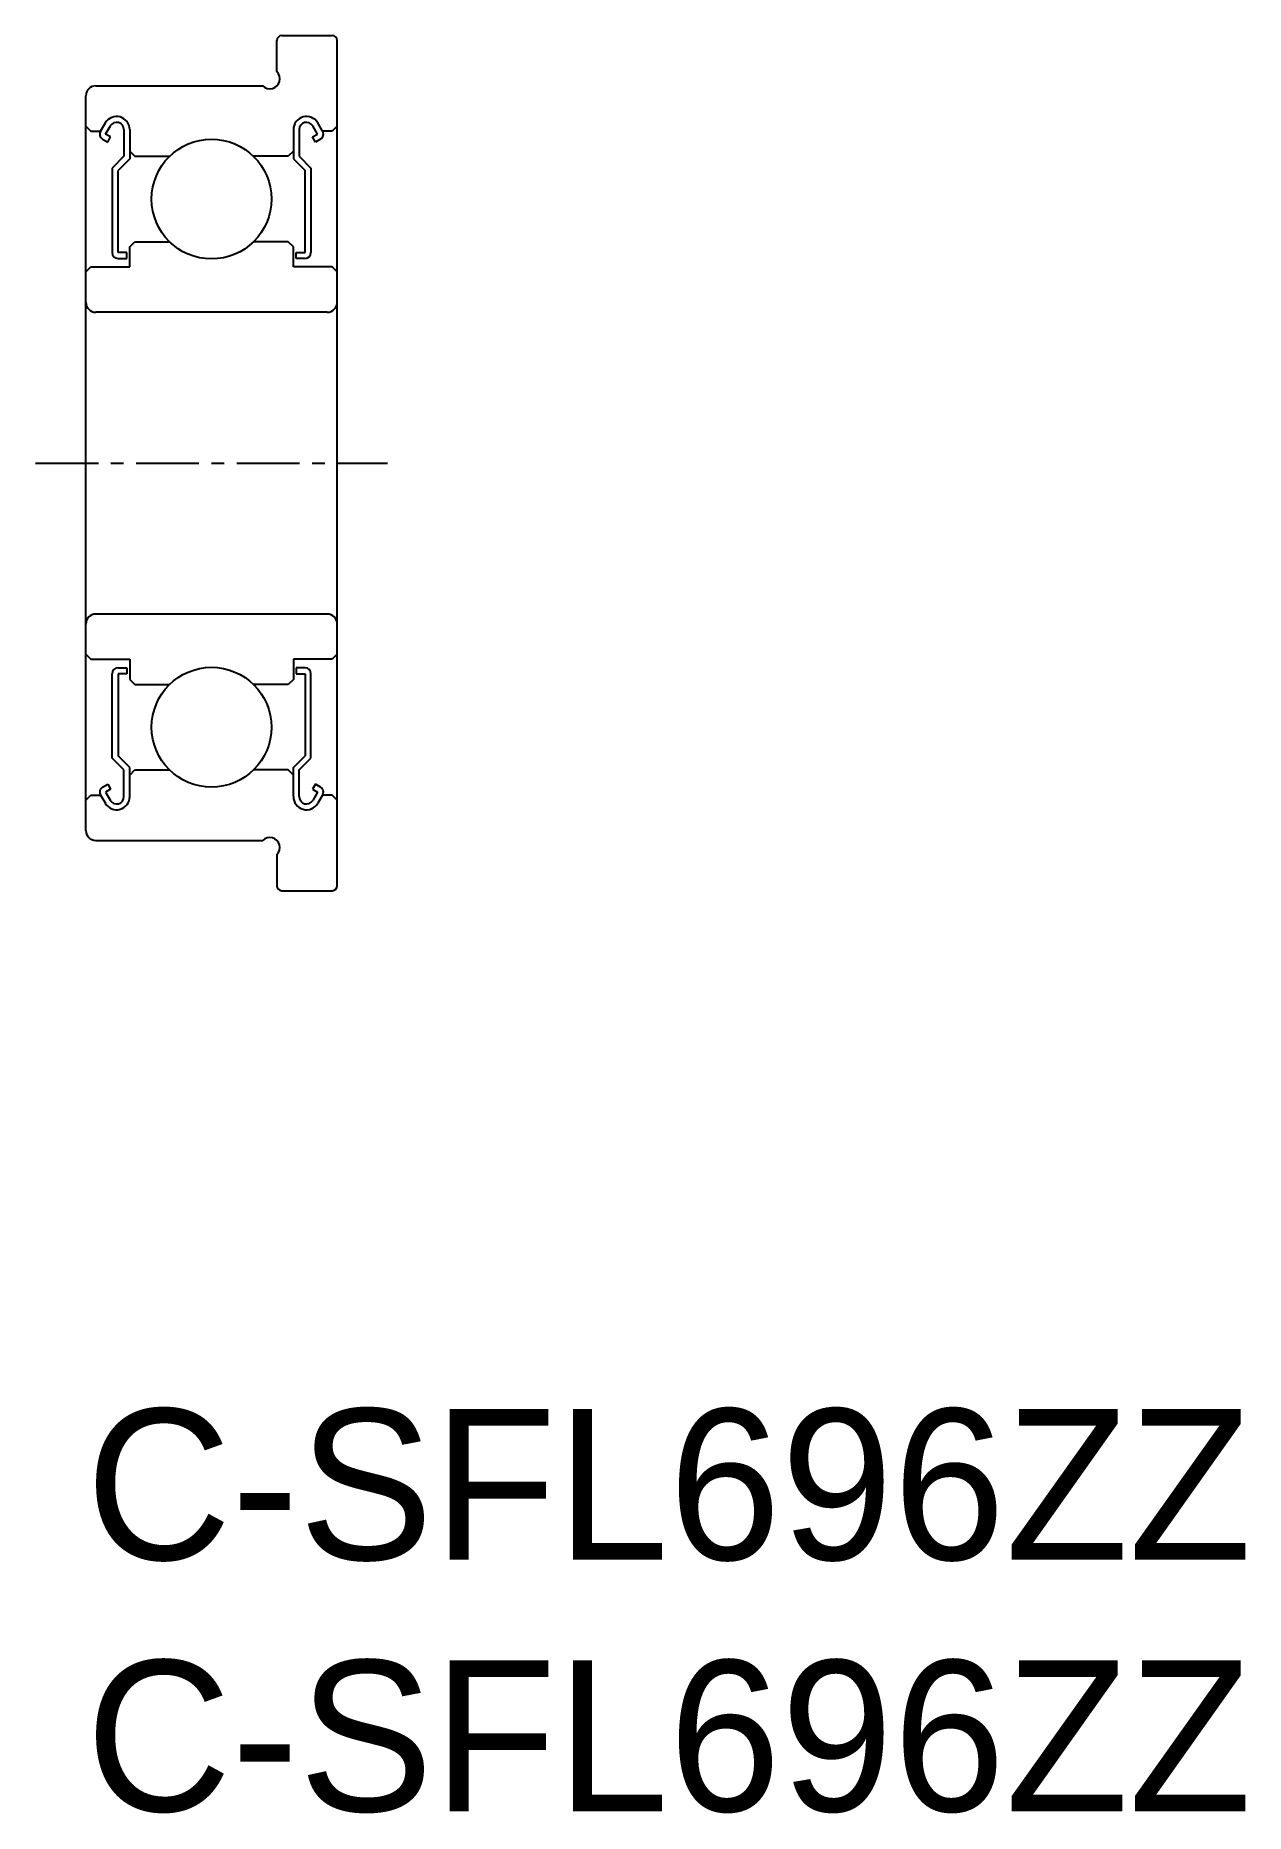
# Model space of a CAD drawing. Extents: x 25.7 to 49.8, y -21.8 to 13.6.
import ezdxf

# ---------------------------------------------------------------- set-up
doc = ezdxf.new("R2010")
doc.units = 0
doc.linetypes.add('CENTER', pattern=[2, 1.25, -0.25, 0.25, -0.25])
doc.layers.get('0').update_dxf_attribs({"linetype": 'CONTINUOUS'})
doc.layers.add('CENTER', color=1, linetype='CENTER')

msp = doc.modelspace()

# ---------------------------------------------------------------- linework, layer by layer
at = {"color": 7, "linetype": 'CONTINUOUS'}
for p, q in [((30.505, 12.854), (30.505, 13.471)), ((30.605, 13.571), (31.605, 13.571)), ((31.705, -3.329), (31.705, 13.471)), ((26.705, -2.229), (26.705, 12.371)), ((26.905, 12.571), (30.222, 12.571)), ((30.505, 12.571), (30.505, 12.571)), ((26.705, 11.771), (26.805, 11.671)), ((26.805, 11.671), (26.996, 11.671)), ((26.997, 11.672), (27.093, 11.834)), ((27.097, 11.613), (27.193, 11.775)), ((27.462, 11.701), (27.462, 11.171)), ((27.578, 11.701), (27.578, 11.123)), ((30.832, 11.701), (30.832, 11.123)), ((30.949, 11.701), (30.949, 11.171)), ((31.314, 11.613), (31.218, 11.775)), ((31.414, 11.672), (31.318, 11.834)), ((31.605, 11.671), (31.414, 11.671)), ((31.705, 11.771), (31.605, 11.671)), ((27.039, 11.512), (27.14, 11.454)), ((27.198, 11.555), (27.097, 11.613)), ((27.14, 11.454), (27.198, 11.555)), ((31.213, 11.555), (31.314, 11.613)), ((31.271, 11.454), (31.213, 11.555)), ((31.372, 11.512), (31.271, 11.454)), ((27.462, 11.171), (27.229, 10.938)), ((27.578, 11.123), (27.345, 10.89)), ((27.578, 11.271), (27.678, 11.171)), ((27.678, 11.171), (28.372, 11.171)), ((30.732, 11.171), (30.039, 11.171)), ((30.832, 11.271), (30.732, 11.171)), ((30.832, 11.123), (31.065, 10.89)), ((30.949, 11.171), (31.182, 10.938)), ((27.229, 10.938), (27.229, 9.257)), ((27.345, 9.257), (27.345, 10.89)), ((31.065, 9.257), (31.065, 10.89)), ((31.182, 10.938), (31.182, 9.257)), ((27.52, 9.257), (27.345, 9.257)), ((27.52, 9.141), (27.52, 9.257)), ((27.578, 9.371), (27.678, 9.471)), ((27.578, 8.971), (27.578, 9.371)), ((27.678, 9.471), (28.372, 9.471)), ((30.732, 9.471), (30.039, 9.471)), ((30.832, 9.371), (30.732, 9.471)), ((30.832, 8.971), (30.832, 9.371)), ((30.891, 9.257), (31.065, 9.257)), ((30.891, 9.141), (30.891, 9.257)), ((26.705, 8.871), (26.805, 8.971)), ((26.805, 8.971), (27.578, 8.971)), ((27.345, 9.141), (27.52, 9.141)), ((31.605, 8.971), (30.832, 8.971)), ((31.065, 9.141), (30.891, 9.141)), ((31.705, 8.871), (31.605, 8.971)), ((31.505, 8.071), (26.905, 8.071)), ((31.505, 2.071), (26.905, 2.071)), ((29.205, 2.071), (29.205, 2.071)), ((30.355, 2.071), (30.355, 2.071)), ((26.705, 1.271), (26.805, 1.171)), ((26.805, 1.171), (27.578, 1.171)), ((27.578, 1.171), (27.578, 0.771)), ((31.605, 1.171), (30.832, 1.171)), ((30.832, 1.171), (30.832, 0.771)), ((31.705, 1.271), (31.605, 1.171)), ((27.229, -0.796), (27.229, 0.885)), ((27.345, 1.001), (27.52, 1.001)), ((27.345, 0.885), (27.345, -0.748)), ((27.52, 0.885), (27.345, 0.885)), ((27.52, 1.001), (27.52, 0.885)), ((27.578, 0.771), (27.678, 0.671)), ((30.832, 0.771), (30.732, 0.671)), ((30.891, 1.001), (30.891, 0.885)), ((31.065, 1.001), (30.891, 1.001)), ((30.891, 0.885), (31.065, 0.885)), ((31.065, 0.885), (31.065, -0.748)), ((31.182, -0.796), (31.182, 0.885)), ((27.678, 0.671), (28.372, 0.671)), ((30.732, 0.671), (30.039, 0.671)), ((27.462, -1.029), (27.229, -0.796)), ((27.578, -0.981), (27.345, -0.748)), ((27.462, -1.559), (27.462, -1.029)), ((27.578, -1.559), (27.578, -0.981)), ((27.578, -1.129), (27.678, -1.029)), ((27.678, -1.029), (28.372, -1.029)), ((30.732, -1.029), (30.039, -1.029)), ((30.832, -1.129), (30.732, -1.029)), ((30.832, -0.981), (31.065, -0.748)), ((30.832, -1.559), (30.832, -0.981)), ((30.949, -1.029), (31.182, -0.796)), ((30.949, -1.559), (30.949, -1.029)), ((27.039, -1.37), (27.14, -1.312)), ((27.198, -1.413), (27.097, -1.471)), ((27.14, -1.312), (27.198, -1.413)), ((31.271, -1.312), (31.213, -1.413)), ((31.213, -1.413), (31.314, -1.471)), ((31.372, -1.37), (31.271, -1.312)), ((26.705, -1.629), (26.805, -1.529)), ((26.805, -1.529), (26.996, -1.529)), ((26.997, -1.53), (27.093, -1.692)), ((27.097, -1.471), (27.193, -1.633)), ((31.314, -1.471), (31.218, -1.633)), ((31.414, -1.53), (31.318, -1.692)), ((31.605, -1.529), (31.414, -1.529)), ((31.705, -1.629), (31.605, -1.529)), ((26.905, -2.429), (30.222, -2.429)), ((30.505, -2.429), (30.505, -2.429)), ((30.505, -2.712), (30.505, -3.329)), ((30.605, -3.429), (31.605, -3.429))]:
    msp.add_line(p, q, dxfattribs=at)
for centre in [(29.205, 10.321), (29.205, -0.179)]:
    msp.add_circle(centre, 1.191, dxfattribs=at)
for centre, radius, start, end in [((30.605, 13.471), 0.1, 90, 180), ((31.605, 13.471), 0.1, 0, 90), ((30.364, 12.712), 0.2, 224.9995, 45.0005), ((26.905, 12.371), 0.2, 90, 180), ((27.097, 11.613), 0.116, 149.3798, 239.9987), ((27.317, 11.701), 0.261, 0, 149.3798), ((27.317, 11.701), 0.145, 0, 149.3798), ((31.093, 11.701), 0.261, 30.6202, 180), ((31.093, 11.701), 0.145, 30.6202, 180), ((31.313, 11.613), 0.116, 300.0013, 30.6202), ((27.345, 9.257), 0.116, 180, 270), ((31.065, 9.257), 0.116, 270, 0), ((26.905, 8.271), 0.2, 180, 270), ((31.505, 8.271), 0.2, 270, 0), ((26.905, 1.871), 0.2, 90, 180), ((31.505, 1.871), 0.2, 0, 90), ((27.345, 0.885), 0.116, 90, 180), ((31.065, 0.885), 0.116, 0, 90), ((27.097, -1.471), 0.116, 120.0013, 210.6202), ((31.313, -1.471), 0.116, 329.3798, 59.9987), ((27.317, -1.559), 0.261, 210.6202, 0), ((27.317, -1.559), 0.145, 210.6202, 0), ((31.093, -1.559), 0.261, 180, 329.3798), ((31.093, -1.559), 0.145, 180, 329.3798), ((26.905, -2.229), 0.2, 180, 270), ((30.364, -2.57), 0.2, 314.9995, 135.0005), ((30.605, -3.329), 0.1, 180, 270), ((31.605, -3.329), 0.1, 270, 0)]:
    msp.add_arc(centre, radius, start, end, dxfattribs=at)
at = {"layer": 'CENTER', "color": 1, "linetype": 'CENTER'}
msp.add_line((25.705, 5.071), (32.705, 5.071), dxfattribs=at)

# ---------------------------------------------------------------- texts
at = {"color": 7, "linetype": 'CONTINUOUS'}
for p in [(26.705, -16.73), (26.705, -21.73)]:
    msp.add_text('C-SFL696ZZ', height=3, dxfattribs=at).set_placement(p)

doc.saveas('drawing.dxf')
